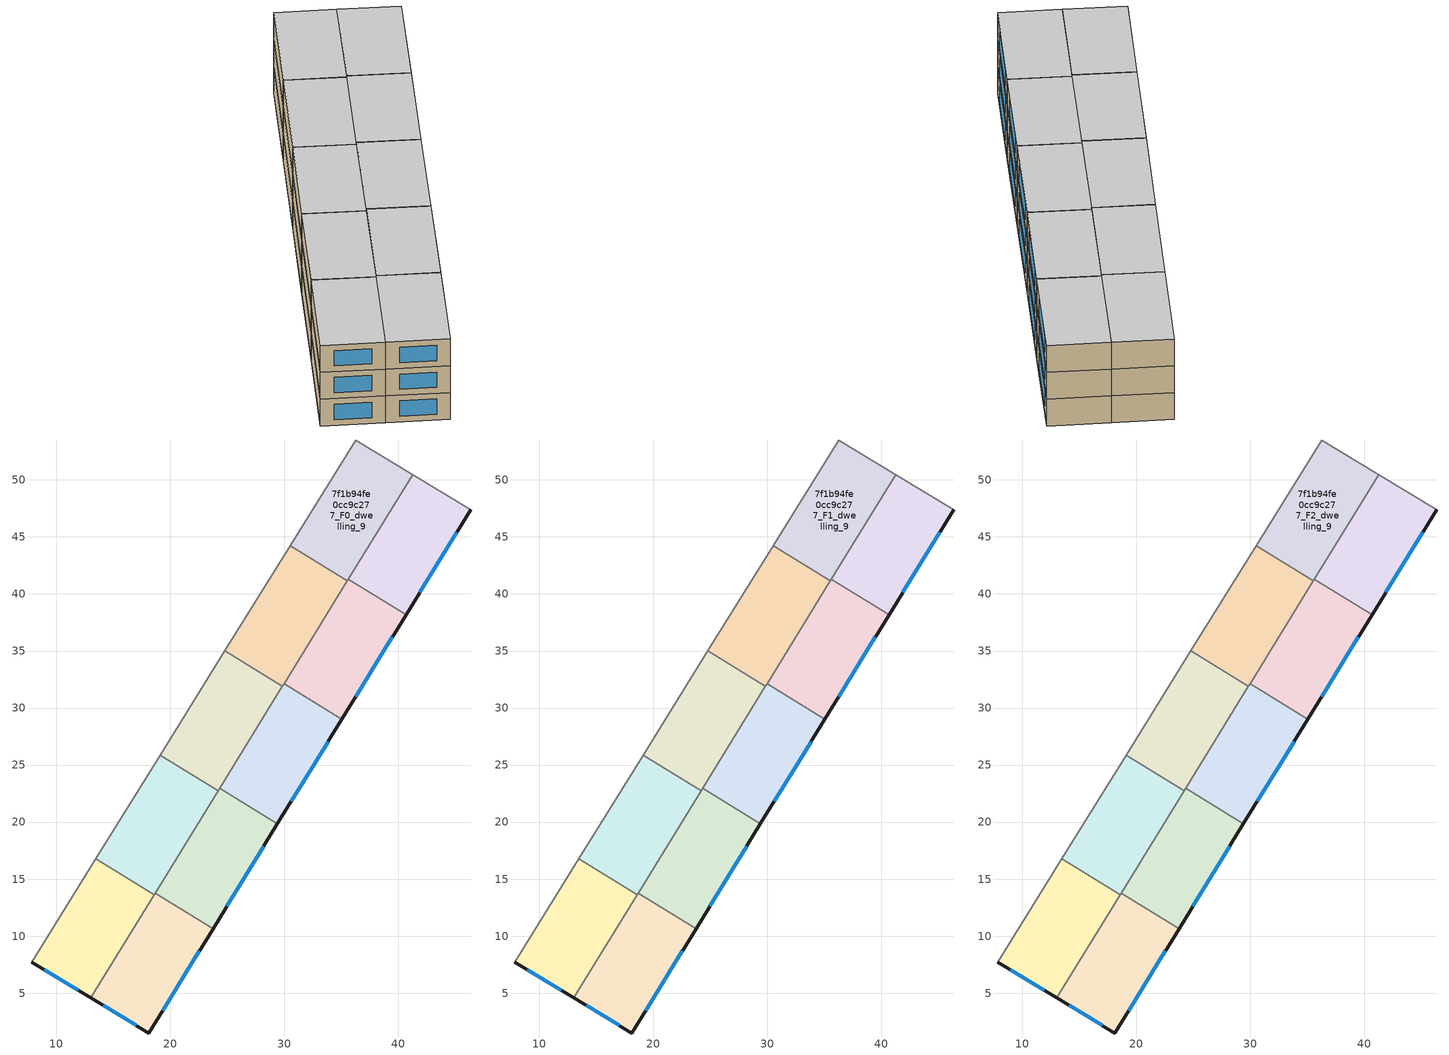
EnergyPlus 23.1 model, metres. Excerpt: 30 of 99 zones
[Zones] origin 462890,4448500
7f1b94fe0cc9c277_F0_dwelling_0
 floor ground (EU_floor_Construction): 23.75,10.67 18.11,1.51 13.03,4.59 18.69,13.78 z0
 wall outside (EU_wall_Construction): 13.03,4.59 18.11,1.51 23.75,10.67 z0:3
 wall to 7f1b94fe0cc9c277_F0_dwelling_1 (EU_wall_Construction): 23.75,10.67 18.69,13.78 z0:3
 wall to 7f1b94fe0cc9c277_F0_dwelling_5 (EU_wall_Construction): 18.59,13.62 13.03,4.59 z0:3
 wall to 7f1b94fe0cc9c277_F0_dwelling_6 (EU_wall_Construction): 18.69,13.78 18.59,13.62 z0:3
 window (EU_Window_Construction): 19.32,3.47 22.54,8.71 / 14.12,3.93 17.02,2.17 z0.64:2.36
7f1b94fe0cc9c277_F0_dwelling_1
 floor ground (EU_floor_Construction): 29.39,19.85 23.75,10.67 18.69,13.78 24.33,22.96 z0
 wall outside (EU_wall_Construction): 23.75,10.67 29.39,19.85 z0:3
 wall to 7f1b94fe0cc9c277_F0_dwelling_2 (EU_wall_Construction): 29.39,19.85 24.33,22.96 z0:3
 wall to 7f1b94fe0cc9c277_F0_dwelling_6 (EU_wall_Construction): 24.19,22.73 18.69,13.78 z0:3
 wall to 7f1b94fe0cc9c277_F0_dwelling_7 (EU_wall_Construction): 24.33,22.96 24.19,22.73 z0:3
 window (EU_Window_Construction): 24.96,12.64 28.18,17.88 z0.64:2.36
7f1b94fe0cc9c277_F0_dwelling_2
 floor ground (EU_floor_Construction): 35.03,29.02 29.39,19.85 24.33,22.96 29.97,32.13 z0
 wall outside (EU_wall_Construction): 29.39,19.85 35.03,29.02 z0:3
 wall to 7f1b94fe0cc9c277_F0_dwelling_3 (EU_wall_Construction): 35.03,29.02 29.97,32.13 z0:3
 wall to 7f1b94fe0cc9c277_F0_dwelling_7 (EU_wall_Construction): 29.83,31.9 24.33,22.96 z0:3
 wall to 7f1b94fe0cc9c277_F0_dwelling_8 (EU_wall_Construction): 29.97,32.13 29.83,31.9 z0:3
 window (EU_Window_Construction): 30.6,21.81 33.82,27.06 z0.64:2.36
7f1b94fe0cc9c277_F0_dwelling_3
 floor ground (EU_floor_Construction): 40.68,38.2 35.03,29.02 29.97,32.13 35.62,41.31 z0
 wall outside (EU_wall_Construction): 35.03,29.02 40.68,38.2 z0:3
 wall to 7f1b94fe0cc9c277_F0_dwelling_4 (EU_wall_Construction): 40.68,38.2 35.62,41.31 z0:3
 wall to 7f1b94fe0cc9c277_F0_dwelling_8 (EU_wall_Construction): 35.51,41.15 29.97,32.13 z0:3
 wall to 7f1b94fe0cc9c277_F0_dwelling_9 (EU_wall_Construction): 35.62,41.31 35.51,41.15 z0:3
 window (EU_Window_Construction): 36.24,30.99 39.47,36.23 z0.64:2.36
7f1b94fe0cc9c277_F0_dwelling_4
 floor ground (EU_floor_Construction): 46.33,47.39 40.68,38.2 35.62,41.31 41.25,50.47 z0
 wall outside (EU_wall_Construction): 40.68,38.2 46.33,47.39 z0:3
 wall adiabatic (EU_wall_Construction): 46.33,47.39 41.25,50.47 z0:3
 wall to 7f1b94fe0cc9c277_F0_dwelling_9 (EU_wall_Construction): 41.25,50.47 35.62,41.31 z0:3
 window (EU_Window_Construction): 41.89,40.17 45.12,45.42 z0.64:2.36
7f1b94fe0cc9c277_F0_dwelling_5
 floor ground (EU_floor_Construction): 18.59,13.62 13.03,4.59 7.86,7.73 13.47,16.77 z0
 wall outside (EU_wall_Construction): 7.86,7.73 13.03,4.59 z0:3
 wall to 7f1b94fe0cc9c277_F0_dwelling_6 (EU_wall_Construction): 18.59,13.62 13.47,16.77 z0:3
 wall adiabatic (EU_wall_Construction): 13.47,16.77 7.86,7.73 z0:3
 window (EU_Window_Construction): 8.97,7.06 11.92,5.26 z0.64:2.36
7f1b94fe0cc9c277_F0_dwelling_6
 floor ground (EU_floor_Construction): 24.19,22.73 18.59,13.62 13.47,16.77 19.11,25.85 z0
 wall to 7f1b94fe0cc9c277_F0_dwelling_7 (EU_wall_Construction): 24.19,22.73 19.11,25.85 z0:3
 wall adiabatic (EU_wall_Construction): 19.11,25.85 13.47,16.77 z0:3
7f1b94fe0cc9c277_F0_dwelling_7
 floor ground (EU_floor_Construction): 29.83,31.9 24.19,22.73 19.11,25.85 24.79,35 z0
 wall to 7f1b94fe0cc9c277_F0_dwelling_8 (EU_wall_Construction): 29.83,31.9 24.79,35 z0:3
 wall adiabatic (EU_wall_Construction): 24.79,35 19.11,25.85 z0:3
7f1b94fe0cc9c277_F0_dwelling_8
 floor ground (EU_floor_Construction): 35.51,41.15 29.83,31.9 24.79,35 30.51,44.22 z0
 wall to 7f1b94fe0cc9c277_F0_dwelling_9 (EU_wall_Construction): 35.51,41.15 30.51,44.22 z0:3
 wall adiabatic (EU_wall_Construction): 30.51,44.22 24.79,35 z0:3
7f1b94fe0cc9c277_F0_dwelling_9
 floor ground (EU_floor_Construction): 41.25,50.47 35.51,41.15 30.51,44.22 36.26,53.5 z0
 wall adiabatic (EU_wall_Construction): 41.25,50.47 36.26,53.5 30.51,44.22 z0:3
7f1b94fe0cc9c277_F1_dwelling_0
 floor to 7f1b94fe0cc9c277_F0_dwelling_0 (EU_floor_Construction): 23.75,10.67 18.11,1.51 13.03,4.59 18.69,13.78 z3
 wall outside (EU_wall_Construction): 13.03,4.59 18.11,1.51 23.75,10.67 z3:6
 wall to 7f1b94fe0cc9c277_F1_dwelling_1 (EU_wall_Construction): 23.75,10.67 18.69,13.78 z3:6
 wall to 7f1b94fe0cc9c277_F1_dwelling_5 (EU_wall_Construction): 18.59,13.62 13.03,4.59 z3:6
 wall to 7f1b94fe0cc9c277_F1_dwelling_6 (EU_wall_Construction): 18.69,13.78 18.59,13.62 z3:6
 window (EU_Window_Construction): 19.32,3.47 22.54,8.71 / 14.12,3.93 17.02,2.17 z3.64:5.36
7f1b94fe0cc9c277_F1_dwelling_1
 floor to 7f1b94fe0cc9c277_F0_dwelling_1 (EU_floor_Construction): 29.39,19.85 23.75,10.67 18.69,13.78 24.33,22.96 z3
 wall outside (EU_wall_Construction): 23.75,10.67 29.39,19.85 z3:6
 wall to 7f1b94fe0cc9c277_F1_dwelling_2 (EU_wall_Construction): 29.39,19.85 24.33,22.96 z3:6
 wall to 7f1b94fe0cc9c277_F1_dwelling_6 (EU_wall_Construction): 24.19,22.73 18.69,13.78 z3:6
 wall to 7f1b94fe0cc9c277_F1_dwelling_7 (EU_wall_Construction): 24.33,22.96 24.19,22.73 z3:6
 window (EU_Window_Construction): 24.96,12.64 28.18,17.88 z3.64:5.36
7f1b94fe0cc9c277_F1_dwelling_2
 floor to 7f1b94fe0cc9c277_F0_dwelling_2 (EU_floor_Construction): 35.03,29.02 29.39,19.85 24.33,22.96 29.97,32.13 z3
 wall outside (EU_wall_Construction): 29.39,19.85 35.03,29.02 z3:6
 wall to 7f1b94fe0cc9c277_F1_dwelling_3 (EU_wall_Construction): 35.03,29.02 29.97,32.13 z3:6
 wall to 7f1b94fe0cc9c277_F1_dwelling_7 (EU_wall_Construction): 29.83,31.9 24.33,22.96 z3:6
 wall to 7f1b94fe0cc9c277_F1_dwelling_8 (EU_wall_Construction): 29.97,32.13 29.83,31.9 z3:6
 window (EU_Window_Construction): 30.6,21.81 33.82,27.06 z3.64:5.36
7f1b94fe0cc9c277_F1_dwelling_3
 floor to 7f1b94fe0cc9c277_F0_dwelling_3 (EU_floor_Construction): 40.68,38.2 35.03,29.02 29.97,32.13 35.62,41.31 z3
 wall outside (EU_wall_Construction): 35.03,29.02 40.68,38.2 z3:6
 wall to 7f1b94fe0cc9c277_F1_dwelling_4 (EU_wall_Construction): 40.68,38.2 35.62,41.31 z3:6
 wall to 7f1b94fe0cc9c277_F1_dwelling_8 (EU_wall_Construction): 35.51,41.15 29.97,32.13 z3:6
 wall to 7f1b94fe0cc9c277_F1_dwelling_9 (EU_wall_Construction): 35.62,41.31 35.51,41.15 z3:6
 window (EU_Window_Construction): 36.24,30.99 39.47,36.23 z3.64:5.36
7f1b94fe0cc9c277_F1_dwelling_4
 floor to 7f1b94fe0cc9c277_F0_dwelling_4 (EU_floor_Construction): 46.33,47.39 40.68,38.2 35.62,41.31 41.25,50.47 z3
 wall outside (EU_wall_Construction): 40.68,38.2 46.33,47.39 z3:6
 wall adiabatic (EU_wall_Construction): 46.33,47.39 41.25,50.47 z3:6
 wall to 7f1b94fe0cc9c277_F1_dwelling_9 (EU_wall_Construction): 41.25,50.47 35.62,41.31 z3:6
 window (EU_Window_Construction): 41.89,40.17 45.12,45.42 z3.64:5.36
7f1b94fe0cc9c277_F1_dwelling_5
 floor to 7f1b94fe0cc9c277_F0_dwelling_5 (EU_floor_Construction): 18.59,13.62 13.03,4.59 7.86,7.73 13.47,16.77 z3
 wall outside (EU_wall_Construction): 7.86,7.73 13.03,4.59 z3:6
 wall to 7f1b94fe0cc9c277_F1_dwelling_6 (EU_wall_Construction): 18.59,13.62 13.47,16.77 z3:6
 wall adiabatic (EU_wall_Construction): 13.47,16.77 7.86,7.73 z3:6
 window (EU_Window_Construction): 8.97,7.06 11.92,5.26 z3.64:5.36
7f1b94fe0cc9c277_F1_dwelling_6
 floor to 7f1b94fe0cc9c277_F0_dwelling_6 (EU_floor_Construction): 24.19,22.73 18.59,13.62 13.47,16.77 19.11,25.85 z3
 wall to 7f1b94fe0cc9c277_F1_dwelling_7 (EU_wall_Construction): 24.19,22.73 19.11,25.85 z3:6
 wall adiabatic (EU_wall_Construction): 19.11,25.85 13.47,16.77 z3:6
7f1b94fe0cc9c277_F1_dwelling_7
 floor to 7f1b94fe0cc9c277_F0_dwelling_7 (EU_floor_Construction): 29.83,31.9 24.19,22.73 19.11,25.85 24.79,35 z3
 wall to 7f1b94fe0cc9c277_F1_dwelling_8 (EU_wall_Construction): 29.83,31.9 24.79,35 z3:6
 wall adiabatic (EU_wall_Construction): 24.79,35 19.11,25.85 z3:6
7f1b94fe0cc9c277_F1_dwelling_8
 floor to 7f1b94fe0cc9c277_F0_dwelling_8 (EU_floor_Construction): 35.51,41.15 29.83,31.9 24.79,35 30.51,44.22 z3
 wall to 7f1b94fe0cc9c277_F1_dwelling_9 (EU_wall_Construction): 35.51,41.15 30.51,44.22 z3:6
 wall adiabatic (EU_wall_Construction): 30.51,44.22 24.79,35 z3:6
7f1b94fe0cc9c277_F1_dwelling_9
 floor to 7f1b94fe0cc9c277_F0_dwelling_9 (EU_floor_Construction): 41.25,50.47 35.51,41.15 30.51,44.22 36.26,53.5 z3
 wall adiabatic (EU_wall_Construction): 41.25,50.47 36.26,53.5 30.51,44.22 z3:6
7f1b94fe0cc9c277_F2_dwelling_0
 floor to 7f1b94fe0cc9c277_F1_dwelling_0 (EU_floor_Construction): 23.75,10.67 18.11,1.51 13.03,4.59 18.69,13.78 z6
 wall outside (EU_wall_Construction): 13.03,4.59 18.11,1.51 23.75,10.67 z6:9
 wall to 7f1b94fe0cc9c277_F2_dwelling_1 (EU_wall_Construction): 23.75,10.67 18.69,13.78 z6:9
 wall to 7f1b94fe0cc9c277_F2_dwelling_5 (EU_wall_Construction): 18.59,13.62 13.03,4.59 z6:9
 wall to 7f1b94fe0cc9c277_F2_dwelling_6 (EU_wall_Construction): 18.69,13.78 18.59,13.62 z6:9
 window (EU_Window_Construction): 19.32,3.47 22.54,8.71 / 14.12,3.93 17.02,2.17 z6.64:8.36
 ceiling to 7f1b94fe0cc9c277_F3_dwelling_0 (EU_floor_Construction): 18.11,1.51 23.75,10.67 18.69,13.78 13.03,4.59 z9
7f1b94fe0cc9c277_F2_dwelling_1
 floor to 7f1b94fe0cc9c277_F1_dwelling_1 (EU_floor_Construction): 29.39,19.85 23.75,10.67 18.69,13.78 24.33,22.96 z6
 wall outside (EU_wall_Construction): 23.75,10.67 29.39,19.85 z6:9
 wall to 7f1b94fe0cc9c277_F2_dwelling_2 (EU_wall_Construction): 29.39,19.85 24.33,22.96 z6:9
 wall to 7f1b94fe0cc9c277_F2_dwelling_6 (EU_wall_Construction): 24.19,22.73 18.69,13.78 z6:9
 wall to 7f1b94fe0cc9c277_F2_dwelling_7 (EU_wall_Construction): 24.33,22.96 24.19,22.73 z6:9
 window (EU_Window_Construction): 24.96,12.64 28.18,17.88 z6.64:8.36
 ceiling to 7f1b94fe0cc9c277_F3_dwelling_1 (EU_floor_Construction): 23.75,10.67 29.39,19.85 24.33,22.96 18.69,13.78 z9
7f1b94fe0cc9c277_F2_dwelling_2
 floor to 7f1b94fe0cc9c277_F1_dwelling_2 (EU_floor_Construction): 35.03,29.02 29.39,19.85 24.33,22.96 29.97,32.13 z6
 wall outside (EU_wall_Construction): 29.39,19.85 35.03,29.02 z6:9
 wall to 7f1b94fe0cc9c277_F2_dwelling_3 (EU_wall_Construction): 35.03,29.02 29.97,32.13 z6:9
 wall to 7f1b94fe0cc9c277_F2_dwelling_7 (EU_wall_Construction): 29.83,31.9 24.33,22.96 z6:9
 wall to 7f1b94fe0cc9c277_F2_dwelling_8 (EU_wall_Construction): 29.97,32.13 29.83,31.9 z6:9
 window (EU_Window_Construction): 30.6,21.81 33.82,27.06 z6.64:8.36
 ceiling to 7f1b94fe0cc9c277_F3_dwelling_2 (EU_floor_Construction): 29.39,19.85 35.03,29.02 29.97,32.13 24.33,22.96 z9
7f1b94fe0cc9c277_F2_dwelling_3
 floor to 7f1b94fe0cc9c277_F1_dwelling_3 (EU_floor_Construction): 40.68,38.2 35.03,29.02 29.97,32.13 35.62,41.31 z6
 wall outside (EU_wall_Construction): 35.03,29.02 40.68,38.2 z6:9
 wall to 7f1b94fe0cc9c277_F2_dwelling_4 (EU_wall_Construction): 40.68,38.2 35.62,41.31 z6:9
 wall to 7f1b94fe0cc9c277_F2_dwelling_8 (EU_wall_Construction): 35.51,41.15 29.97,32.13 z6:9
 wall to 7f1b94fe0cc9c277_F2_dwelling_9 (EU_wall_Construction): 35.62,41.31 35.51,41.15 z6:9
 window (EU_Window_Construction): 36.24,30.99 39.47,36.23 z6.64:8.36
 ceiling to 7f1b94fe0cc9c277_F3_dwelling_3 (EU_floor_Construction): 35.03,29.02 40.68,38.2 35.62,41.31 29.97,32.13 z9
7f1b94fe0cc9c277_F2_dwelling_4
 floor to 7f1b94fe0cc9c277_F1_dwelling_4 (EU_floor_Construction): 46.33,47.39 40.68,38.2 35.62,41.31 41.25,50.47 z6
 wall outside (EU_wall_Construction): 40.68,38.2 46.33,47.39 z6:9
 wall adiabatic (EU_wall_Construction): 46.33,47.39 41.25,50.47 z6:9
 wall to 7f1b94fe0cc9c277_F2_dwelling_9 (EU_wall_Construction): 41.25,50.47 35.62,41.31 z6:9
 window (EU_Window_Construction): 41.89,40.17 45.12,45.42 z6.64:8.36
 ceiling to 7f1b94fe0cc9c277_F3_dwelling_4 (EU_floor_Construction): 40.68,38.2 46.33,47.39 41.25,50.47 35.62,41.31 z9
7f1b94fe0cc9c277_F2_dwelling_5
 floor to 7f1b94fe0cc9c277_F1_dwelling_5 (EU_floor_Construction): 18.59,13.62 13.03,4.59 7.86,7.73 13.47,16.77 z6
 wall outside (EU_wall_Construction): 7.86,7.73 13.03,4.59 z6:9
 wall to 7f1b94fe0cc9c277_F2_dwelling_6 (EU_wall_Construction): 18.59,13.62 13.47,16.77 z6:9
 wall adiabatic (EU_wall_Construction): 13.47,16.77 7.86,7.73 z6:9
 window (EU_Window_Construction): 8.97,7.06 11.92,5.26 z6.64:8.36
 ceiling to 7f1b94fe0cc9c277_F3_dwelling_5 (EU_floor_Construction): 13.03,4.59 18.59,13.62 13.47,16.77 7.86,7.73 z9
7f1b94fe0cc9c277_F2_dwelling_6
 floor to 7f1b94fe0cc9c277_F1_dwelling_6 (EU_floor_Construction): 24.19,22.73 18.59,13.62 13.47,16.77 19.11,25.85 z6
 wall to 7f1b94fe0cc9c277_F2_dwelling_7 (EU_wall_Construction): 24.19,22.73 19.11,25.85 z6:9
 wall adiabatic (EU_wall_Construction): 19.11,25.85 13.47,16.77 z6:9
 ceiling to 7f1b94fe0cc9c277_F3_dwelling_6 (EU_floor_Construction): 18.59,13.62 24.19,22.73 19.11,25.85 13.47,16.77 z9
7f1b94fe0cc9c277_F2_dwelling_7
 floor to 7f1b94fe0cc9c277_F1_dwelling_7 (EU_floor_Construction): 29.83,31.9 24.19,22.73 19.11,25.85 24.79,35 z6
 wall to 7f1b94fe0cc9c277_F2_dwelling_8 (EU_wall_Construction): 29.83,31.9 24.79,35 z6:9
 wall adiabatic (EU_wall_Construction): 24.79,35 19.11,25.85 z6:9
 ceiling to 7f1b94fe0cc9c277_F3_dwelling_7 (EU_floor_Construction): 24.19,22.73 29.83,31.9 24.79,35 19.11,25.85 z9
7f1b94fe0cc9c277_F2_dwelling_8
 floor to 7f1b94fe0cc9c277_F1_dwelling_8 (EU_floor_Construction): 35.51,41.15 29.83,31.9 24.79,35 30.51,44.22 z6
 wall to 7f1b94fe0cc9c277_F2_dwelling_9 (EU_wall_Construction): 35.51,41.15 30.51,44.22 z6:9
 wall adiabatic (EU_wall_Construction): 30.51,44.22 24.79,35 z6:9
 ceiling to 7f1b94fe0cc9c277_F3_dwelling_8 (EU_floor_Construction): 29.83,31.9 35.51,41.15 30.51,44.22 24.79,35 z9
7f1b94fe0cc9c277_F2_dwelling_9
 floor to 7f1b94fe0cc9c277_F1_dwelling_9 (EU_floor_Construction): 41.25,50.47 35.51,41.15 30.51,44.22 36.26,53.5 z6
 wall adiabatic (EU_wall_Construction): 41.25,50.47 36.26,53.5 30.51,44.22 z6:9
 ceiling to 7f1b94fe0cc9c277_F3_dwelling_9 (EU_floor_Construction): 35.51,41.15 41.25,50.47 36.26,53.5 30.51,44.22 z9
[Building]
EU S2 Campaign: North Axis=0; Terrain=City; Solar Distribution=FullExterior
[Site:Location]
Yerevan-Zvartnots.Intl.AP: Latitude=40.15; Longitude=44.383; Time Zone=4; Elevation=854
[SizingPeriod:WeatherFileDays]
AnnualSizingPeriod: Begin Month=1; Begin Day of Month=1; End Month=12; End Day of Month=31; Day of Week for Start Day=Monday; Use Weather File Daylight Saving Period=No; Use Weather File Rain and Snow Indicators=No
[MATERIAL]
EU_InternalMass_Material: Roughness=MediumRough; Thickness=0.1; Conductivity=1; Density=1800; Specific Heat=900; Thermal Absorptance=0.9; Solar Absorptance=0.7; Visible Absorptance=0.7
[MATERIAL:NOMASS] Roughness=MediumRough; Thermal Absorptance=0.9; Solar Absorptance=0.7; Visible Absorptance=0.7
Name | Thermal Resistance
EU_wall_NoMass | 1.05043
EU_floor_NoMass | 0.478065
[WINDOWMATERIAL:SIMPLEGLAZINGSYSTEM]
EU_Window_SimpleGlazing: UFactor=2.5566; Solar Heat Gain Coefficient=0.75; Visible Transmittance=0.75
[CONSTRUCTION]
EU_wall_Construction: EU_wall_NoMass
EU_floor_Construction: EU_floor_NoMass
EU_Window_Construction: EU_Window_SimpleGlazing
EU_InternalMass_Construction: EU_InternalMass_Material
[ZONE] Type=1; Multiplier=1; Ceiling Height=autocalculate; Floor Area=autocalculate; Part of Total Floor Area=Yes
Name | Volume
7f1b94fe0cc9c277_F0_dwelling_0; 7f1b94fe0cc9c277_F1_dwelling_0; 7f1b94fe0cc9c277_F2_dwelling_0 | 192.031
7f1b94fe0cc9c277_F0_dwelling_1; 7f1b94fe0cc9c277_F1_dwelling_1; 7f1b94fe0cc9c277_F2_dwelling_1; 7f1b94fe0cc9c277_F0_dwelling_2; 7f1b94fe0cc9c277_F1_dwelling_2; 7f1b94fe0cc9c277_F2_dwelling_2 | 192.019
7f1b94fe0cc9c277_F0_dwelling_3; 7f1b94fe0cc9c277_F1_dwelling_3; 7f1b94fe0cc9c277_F2_dwelling_3 | 192.027
7f1b94fe0cc9c277_F0_dwelling_4; 7f1b94fe0cc9c277_F1_dwelling_4; 7f1b94fe0cc9c277_F2_dwelling_4 | 192.022
7f1b94fe0cc9c277_F0_dwelling_5; 7f1b94fe0cc9c277_F1_dwelling_5; 7f1b94fe0cc9c277_F2_dwelling_5; 7f1b94fe0cc9c277_F0_dwelling_9; 7f1b94fe0cc9c277_F1_dwelling_9; 7f1b94fe0cc9c277_F2_dwelling_9 | 192.023
7f1b94fe0cc9c277_F0_dwelling_6; 7f1b94fe0cc9c277_F1_dwelling_6; 7f1b94fe0cc9c277_F2_dwelling_6 | 192.029
7f1b94fe0cc9c277_F0_dwelling_7; 7f1b94fe0cc9c277_F1_dwelling_7; 7f1b94fe0cc9c277_F2_dwelling_7 | 192.018
7f1b94fe0cc9c277_F0_dwelling_8; 7f1b94fe0cc9c277_F1_dwelling_8; 7f1b94fe0cc9c277_F2_dwelling_8 | 192.039
[INTERNALMASS] Construction=EU_InternalMass_Construction
Name | Zone or ZoneList | Surface Area
7f1b94fe0cc9c277_F0_dwelling_0_EU_InternalMass | 7f1b94fe0cc9c277_F0_dwelling_0 | 64.0102
7f1b94fe0cc9c277_F0_dwelling_1_EU_InternalMass | 7f1b94fe0cc9c277_F0_dwelling_1 | 64.0064
7f1b94fe0cc9c277_F0_dwelling_2_EU_InternalMass | 7f1b94fe0cc9c277_F0_dwelling_2 | 64.0061
7f1b94fe0cc9c277_F0_dwelling_3_EU_InternalMass | 7f1b94fe0cc9c277_F0_dwelling_3 | 64.0092
7f1b94fe0cc9c277_F0_dwelling_4_EU_InternalMass | 7f1b94fe0cc9c277_F0_dwelling_4 | 64.0074
7f1b94fe0cc9c277_F0_dwelling_5_EU_InternalMass | 7f1b94fe0cc9c277_F0_dwelling_5 | 64.0076
7f1b94fe0cc9c277_F0_dwelling_6_EU_InternalMass | 7f1b94fe0cc9c277_F0_dwelling_6 | 64.0097
7f1b94fe0cc9c277_F0_dwelling_7_EU_InternalMass | 7f1b94fe0cc9c277_F0_dwelling_7 | 64.0058
7f1b94fe0cc9c277_F0_dwelling_8_EU_InternalMass | 7f1b94fe0cc9c277_F0_dwelling_8 | 64.0131
7f1b94fe0cc9c277_F0_dwelling_9_EU_InternalMass | 7f1b94fe0cc9c277_F0_dwelling_9 | 64.0077
7f1b94fe0cc9c277_F1_dwelling_0_EU_InternalMass | 7f1b94fe0cc9c277_F1_dwelling_0 | 64.0102
7f1b94fe0cc9c277_F1_dwelling_1_EU_InternalMass | 7f1b94fe0cc9c277_F1_dwelling_1 | 64.0064
7f1b94fe0cc9c277_F1_dwelling_2_EU_InternalMass | 7f1b94fe0cc9c277_F1_dwelling_2 | 64.0061
7f1b94fe0cc9c277_F1_dwelling_3_EU_InternalMass | 7f1b94fe0cc9c277_F1_dwelling_3 | 64.0092
7f1b94fe0cc9c277_F1_dwelling_4_EU_InternalMass | 7f1b94fe0cc9c277_F1_dwelling_4 | 64.0074
7f1b94fe0cc9c277_F1_dwelling_5_EU_InternalMass | 7f1b94fe0cc9c277_F1_dwelling_5 | 64.0076
7f1b94fe0cc9c277_F1_dwelling_6_EU_InternalMass | 7f1b94fe0cc9c277_F1_dwelling_6 | 64.0097
7f1b94fe0cc9c277_F1_dwelling_7_EU_InternalMass | 7f1b94fe0cc9c277_F1_dwelling_7 | 64.0058
7f1b94fe0cc9c277_F1_dwelling_8_EU_InternalMass | 7f1b94fe0cc9c277_F1_dwelling_8 | 64.0131
7f1b94fe0cc9c277_F1_dwelling_9_EU_InternalMass | 7f1b94fe0cc9c277_F1_dwelling_9 | 64.0077
7f1b94fe0cc9c277_F2_dwelling_0_EU_InternalMass | 7f1b94fe0cc9c277_F2_dwelling_0 | 64.0102
7f1b94fe0cc9c277_F2_dwelling_1_EU_InternalMass | 7f1b94fe0cc9c277_F2_dwelling_1 | 64.0064
7f1b94fe0cc9c277_F2_dwelling_2_EU_InternalMass | 7f1b94fe0cc9c277_F2_dwelling_2 | 64.0061
7f1b94fe0cc9c277_F2_dwelling_3_EU_InternalMass | 7f1b94fe0cc9c277_F2_dwelling_3 | 64.0092
7f1b94fe0cc9c277_F2_dwelling_4_EU_InternalMass | 7f1b94fe0cc9c277_F2_dwelling_4 | 64.0074
7f1b94fe0cc9c277_F2_dwelling_5_EU_InternalMass | 7f1b94fe0cc9c277_F2_dwelling_5 | 64.0076
7f1b94fe0cc9c277_F2_dwelling_6_EU_InternalMass | 7f1b94fe0cc9c277_F2_dwelling_6 | 64.0097
7f1b94fe0cc9c277_F2_dwelling_7_EU_InternalMass | 7f1b94fe0cc9c277_F2_dwelling_7 | 64.0058
7f1b94fe0cc9c277_F2_dwelling_8_EU_InternalMass | 7f1b94fe0cc9c277_F2_dwelling_8 | 64.0131
7f1b94fe0cc9c277_F2_dwelling_9_EU_InternalMass | 7f1b94fe0cc9c277_F2_dwelling_9 | 64.0077
[OTHEREQUIPMENT] Fuel Type=Electricity; Design Level Calculation Method=Watts/Area; Power per Zone Floor Area=1; Fraction Latent=0; Fraction Radiant=0; Fraction Lost=0; Carbon Dioxide Generation Rate=0; EndUse Subcategory=EU_Step8_InternalGains
Name | Zone or ZoneList or Space or SpaceList | Schedule
EU_Step8_InternalGain_7f1b94fe0cc9c277_F0_dwelling_0_f000 | 7f1b94fe0cc9c277_F0_dwelling_0 | EU_Step8_GainSchedule_7f1b94fe0cc9c277_F0_dwelling_0_f000
EU_Step8_InternalGain_7f1b94fe0cc9c277_F0_dwelling_1_f000 | 7f1b94fe0cc9c277_F0_dwelling_1 | EU_Step8_GainSchedule_7f1b94fe0cc9c277_F0_dwelling_1_f000
EU_Step8_InternalGain_7f1b94fe0cc9c277_F0_dwelling_2_f000 | 7f1b94fe0cc9c277_F0_dwelling_2 | EU_Step8_GainSchedule_7f1b94fe0cc9c277_F0_dwelling_2_f000
EU_Step8_InternalGain_7f1b94fe0cc9c277_F0_dwelling_3_f000 | 7f1b94fe0cc9c277_F0_dwelling_3 | EU_Step8_GainSchedule_7f1b94fe0cc9c277_F0_dwelling_3_f000
EU_Step8_InternalGain_7f1b94fe0cc9c277_F0_dwelling_4_f000 | 7f1b94fe0cc9c277_F0_dwelling_4 | EU_Step8_GainSchedule_7f1b94fe0cc9c277_F0_dwelling_4_f000
EU_Step8_InternalGain_7f1b94fe0cc9c277_F0_dwelling_5_f000 | 7f1b94fe0cc9c277_F0_dwelling_5 | EU_Step8_GainSchedule_7f1b94fe0cc9c277_F0_dwelling_5_f000
EU_Step8_InternalGain_7f1b94fe0cc9c277_F0_dwelling_6_f000 | 7f1b94fe0cc9c277_F0_dwelling_6 | EU_Step8_GainSchedule_7f1b94fe0cc9c277_F0_dwelling_6_f000
EU_Step8_InternalGain_7f1b94fe0cc9c277_F0_dwelling_7_f000 | 7f1b94fe0cc9c277_F0_dwelling_7 | EU_Step8_GainSchedule_7f1b94fe0cc9c277_F0_dwelling_7_f000
EU_Step8_InternalGain_7f1b94fe0cc9c277_F0_dwelling_8_f000 | 7f1b94fe0cc9c277_F0_dwelling_8 | EU_Step8_GainSchedule_7f1b94fe0cc9c277_F0_dwelling_8_f000
EU_Step8_InternalGain_7f1b94fe0cc9c277_F0_dwelling_9_f000 | 7f1b94fe0cc9c277_F0_dwelling_9 | EU_Step8_GainSchedule_7f1b94fe0cc9c277_F0_dwelling_9_f000
EU_Step8_InternalGain_7f1b94fe0cc9c277_F1_dwelling_0_f000 | 7f1b94fe0cc9c277_F1_dwelling_0 | EU_Step8_GainSchedule_7f1b94fe0cc9c277_F1_dwelling_0_f000
EU_Step8_InternalGain_7f1b94fe0cc9c277_F1_dwelling_1_f000 | 7f1b94fe0cc9c277_F1_dwelling_1 | EU_Step8_GainSchedule_7f1b94fe0cc9c277_F1_dwelling_1_f000
EU_Step8_InternalGain_7f1b94fe0cc9c277_F1_dwelling_2_f000 | 7f1b94fe0cc9c277_F1_dwelling_2 | EU_Step8_GainSchedule_7f1b94fe0cc9c277_F1_dwelling_2_f000
EU_Step8_InternalGain_7f1b94fe0cc9c277_F1_dwelling_3_f000 | 7f1b94fe0cc9c277_F1_dwelling_3 | EU_Step8_GainSchedule_7f1b94fe0cc9c277_F1_dwelling_3_f000
EU_Step8_InternalGain_7f1b94fe0cc9c277_F1_dwelling_4_f000 | 7f1b94fe0cc9c277_F1_dwelling_4 | EU_Step8_GainSchedule_7f1b94fe0cc9c277_F1_dwelling_4_f000
EU_Step8_InternalGain_7f1b94fe0cc9c277_F1_dwelling_5_f000 | 7f1b94fe0cc9c277_F1_dwelling_5 | EU_Step8_GainSchedule_7f1b94fe0cc9c277_F1_dwelling_5_f000
EU_Step8_InternalGain_7f1b94fe0cc9c277_F1_dwelling_6_f000 | 7f1b94fe0cc9c277_F1_dwelling_6 | EU_Step8_GainSchedule_7f1b94fe0cc9c277_F1_dwelling_6_f000
EU_Step8_InternalGain_7f1b94fe0cc9c277_F1_dwelling_7_f000 | 7f1b94fe0cc9c277_F1_dwelling_7 | EU_Step8_GainSchedule_7f1b94fe0cc9c277_F1_dwelling_7_f000
EU_Step8_InternalGain_7f1b94fe0cc9c277_F1_dwelling_8_f000 | 7f1b94fe0cc9c277_F1_dwelling_8 | EU_Step8_GainSchedule_7f1b94fe0cc9c277_F1_dwelling_8_f000
EU_Step8_InternalGain_7f1b94fe0cc9c277_F1_dwelling_9_f000 | 7f1b94fe0cc9c277_F1_dwelling_9 | EU_Step8_GainSchedule_7f1b94fe0cc9c277_F1_dwelling_9_f000
EU_Step8_InternalGain_7f1b94fe0cc9c277_F2_dwelling_0_f000 | 7f1b94fe0cc9c277_F2_dwelling_0 | EU_Step8_GainSchedule_7f1b94fe0cc9c277_F2_dwelling_0_f000
EU_Step8_InternalGain_7f1b94fe0cc9c277_F2_dwelling_1_f000 | 7f1b94fe0cc9c277_F2_dwelling_1 | EU_Step8_GainSchedule_7f1b94fe0cc9c277_F2_dwelling_1_f000
EU_Step8_InternalGain_7f1b94fe0cc9c277_F2_dwelling_2_f000 | 7f1b94fe0cc9c277_F2_dwelling_2 | EU_Step8_GainSchedule_7f1b94fe0cc9c277_F2_dwelling_2_f000
EU_Step8_InternalGain_7f1b94fe0cc9c277_F2_dwelling_3_f000 | 7f1b94fe0cc9c277_F2_dwelling_3 | EU_Step8_GainSchedule_7f1b94fe0cc9c277_F2_dwelling_3_f000
EU_Step8_InternalGain_7f1b94fe0cc9c277_F2_dwelling_4_f000 | 7f1b94fe0cc9c277_F2_dwelling_4 | EU_Step8_GainSchedule_7f1b94fe0cc9c277_F2_dwelling_4_f000
EU_Step8_InternalGain_7f1b94fe0cc9c277_F2_dwelling_5_f000 | 7f1b94fe0cc9c277_F2_dwelling_5 | EU_Step8_GainSchedule_7f1b94fe0cc9c277_F2_dwelling_5_f000
EU_Step8_InternalGain_7f1b94fe0cc9c277_F2_dwelling_6_f000 | 7f1b94fe0cc9c277_F2_dwelling_6 | EU_Step8_GainSchedule_7f1b94fe0cc9c277_F2_dwelling_6_f000
EU_Step8_InternalGain_7f1b94fe0cc9c277_F2_dwelling_7_f000 | 7f1b94fe0cc9c277_F2_dwelling_7 | EU_Step8_GainSchedule_7f1b94fe0cc9c277_F2_dwelling_7_f000
EU_Step8_InternalGain_7f1b94fe0cc9c277_F2_dwelling_8_f000 | 7f1b94fe0cc9c277_F2_dwelling_8 | EU_Step8_GainSchedule_7f1b94fe0cc9c277_F2_dwelling_8_f000
EU_Step8_InternalGain_7f1b94fe0cc9c277_F2_dwelling_9_f000 | 7f1b94fe0cc9c277_F2_dwelling_9 | EU_Step8_GainSchedule_7f1b94fe0cc9c277_F2_dwelling_9_f000
[ZONEVENTILATION:DESIGNFLOWRATE] Schedule=EU_AlwaysOn; Design Flow Rate Calculation Method=AirChanges/Hour; Air Changes per Hour=0.557805; Ventilation Type=Natural; Fan Pressure Rise=0; Fan Total Efficiency=1; Constant Term Coefficient=1; Temperature Term Coefficient=0; Velocity Term Coefficient=0; Velocity Squared Term Coefficient=0; Minimum Indoor Temperature=-100; Maximum Indoor Temperature=100; Delta Temperature=-100; Minimum Outdoor Temperature=-100; Maximum Outdoor Temperature=100; Maximum Wind Speed=40
Name | Zone or ZoneList or Space or SpaceList
EU_ConstantAir_7f1b94fe0cc9c277_F0_dwelling_0 | 7f1b94fe0cc9c277_F0_dwelling_0
EU_ConstantAir_7f1b94fe0cc9c277_F0_dwelling_1 | 7f1b94fe0cc9c277_F0_dwelling_1
EU_ConstantAir_7f1b94fe0cc9c277_F0_dwelling_2 | 7f1b94fe0cc9c277_F0_dwelling_2
EU_ConstantAir_7f1b94fe0cc9c277_F0_dwelling_3 | 7f1b94fe0cc9c277_F0_dwelling_3
EU_ConstantAir_7f1b94fe0cc9c277_F0_dwelling_4 | 7f1b94fe0cc9c277_F0_dwelling_4
EU_ConstantAir_7f1b94fe0cc9c277_F0_dwelling_5 | 7f1b94fe0cc9c277_F0_dwelling_5
EU_ConstantAir_7f1b94fe0cc9c277_F0_dwelling_6 | 7f1b94fe0cc9c277_F0_dwelling_6
EU_ConstantAir_7f1b94fe0cc9c277_F0_dwelling_7 | 7f1b94fe0cc9c277_F0_dwelling_7
EU_ConstantAir_7f1b94fe0cc9c277_F0_dwelling_8 | 7f1b94fe0cc9c277_F0_dwelling_8
EU_ConstantAir_7f1b94fe0cc9c277_F0_dwelling_9 | 7f1b94fe0cc9c277_F0_dwelling_9
EU_ConstantAir_7f1b94fe0cc9c277_F1_dwelling_0 | 7f1b94fe0cc9c277_F1_dwelling_0
EU_ConstantAir_7f1b94fe0cc9c277_F1_dwelling_1 | 7f1b94fe0cc9c277_F1_dwelling_1
EU_ConstantAir_7f1b94fe0cc9c277_F1_dwelling_2 | 7f1b94fe0cc9c277_F1_dwelling_2
EU_ConstantAir_7f1b94fe0cc9c277_F1_dwelling_3 | 7f1b94fe0cc9c277_F1_dwelling_3
EU_ConstantAir_7f1b94fe0cc9c277_F1_dwelling_4 | 7f1b94fe0cc9c277_F1_dwelling_4
EU_ConstantAir_7f1b94fe0cc9c277_F1_dwelling_5 | 7f1b94fe0cc9c277_F1_dwelling_5
EU_ConstantAir_7f1b94fe0cc9c277_F1_dwelling_6 | 7f1b94fe0cc9c277_F1_dwelling_6
EU_ConstantAir_7f1b94fe0cc9c277_F1_dwelling_7 | 7f1b94fe0cc9c277_F1_dwelling_7
EU_ConstantAir_7f1b94fe0cc9c277_F1_dwelling_8 | 7f1b94fe0cc9c277_F1_dwelling_8
EU_ConstantAir_7f1b94fe0cc9c277_F1_dwelling_9 | 7f1b94fe0cc9c277_F1_dwelling_9
EU_ConstantAir_7f1b94fe0cc9c277_F2_dwelling_0 | 7f1b94fe0cc9c277_F2_dwelling_0
EU_ConstantAir_7f1b94fe0cc9c277_F2_dwelling_1 | 7f1b94fe0cc9c277_F2_dwelling_1
EU_ConstantAir_7f1b94fe0cc9c277_F2_dwelling_2 | 7f1b94fe0cc9c277_F2_dwelling_2
EU_ConstantAir_7f1b94fe0cc9c277_F2_dwelling_3 | 7f1b94fe0cc9c277_F2_dwelling_3
EU_ConstantAir_7f1b94fe0cc9c277_F2_dwelling_4 | 7f1b94fe0cc9c277_F2_dwelling_4
EU_ConstantAir_7f1b94fe0cc9c277_F2_dwelling_5 | 7f1b94fe0cc9c277_F2_dwelling_5
EU_ConstantAir_7f1b94fe0cc9c277_F2_dwelling_6 | 7f1b94fe0cc9c277_F2_dwelling_6
EU_ConstantAir_7f1b94fe0cc9c277_F2_dwelling_7 | 7f1b94fe0cc9c277_F2_dwelling_7
EU_ConstantAir_7f1b94fe0cc9c277_F2_dwelling_8 | 7f1b94fe0cc9c277_F2_dwelling_8
EU_ConstantAir_7f1b94fe0cc9c277_F2_dwelling_9 | 7f1b94fe0cc9c277_F2_dwelling_9
[HVACTEMPLATE:THERMOSTAT] Constant Heating Setpoint=20; Constant Cooling Setpoint=50
EU_HeatOnly_7f1b94fe0cc9c277_F0_dwelling_0; EU_HeatOnly_7f1b94fe0cc9c277_F0_dwelling_1; EU_HeatOnly_7f1b94fe0cc9c277_F0_dwelling_2; EU_HeatOnly_7f1b94fe0cc9c277_F0_dwelling_3; EU_HeatOnly_7f1b94fe0cc9c277_F0_dwelling_4; EU_HeatOnly_7f1b94fe0cc9c277_F0_dwelling_5; EU_HeatOnly_7f1b94fe0cc9c277_F0_dwelling_6; EU_HeatOnly_7f1b94fe0cc9c277_F0_dwelling_7; EU_HeatOnly_7f1b94fe0cc9c277_F0_dwelling_8; EU_HeatOnly_7f1b94fe0cc9c277_F0_dwelling_9; EU_HeatOnly_7f1b94fe0cc9c277_F1_dwelling_0; EU_HeatOnly_7f1b94fe0cc9c277_F1_dwelling_1; EU_HeatOnly_7f1b94fe0cc9c277_F1_dwelling_2; EU_HeatOnly_7f1b94fe0cc9c277_F1_dwelling_3; EU_HeatOnly_7f1b94fe0cc9c277_F1_dwelling_4; EU_HeatOnly_7f1b94fe0cc9c277_F1_dwelling_5; EU_HeatOnly_7f1b94fe0cc9c277_F1_dwelling_6; EU_HeatOnly_7f1b94fe0cc9c277_F1_dwelling_7; EU_HeatOnly_7f1b94fe0cc9c277_F1_dwelling_8; EU_HeatOnly_7f1b94fe0cc9c277_F1_dwelling_9; EU_HeatOnly_7f1b94fe0cc9c277_F2_dwelling_0; EU_HeatOnly_7f1b94fe0cc9c277_F2_dwelling_1; EU_HeatOnly_7f1b94fe0cc9c277_F2_dwelling_2; EU_HeatOnly_7f1b94fe0cc9c277_F2_dwelling_3; EU_HeatOnly_7f1b94fe0cc9c277_F2_dwelling_4; EU_HeatOnly_7f1b94fe0cc9c277_F2_dwelling_5; EU_HeatOnly_7f1b94fe0cc9c277_F2_dwelling_6; EU_HeatOnly_7f1b94fe0cc9c277_F2_dwelling_7; EU_HeatOnly_7f1b94fe0cc9c277_F2_dwelling_8; EU_HeatOnly_7f1b94fe0cc9c277_F2_dwelling_9; EU_HeatOnly_7f1b94fe0cc9c277_F3_dwelling_0; EU_HeatOnly_7f1b94fe0cc9c277_F3_dwelling_1; EU_HeatOnly_7f1b94fe0cc9c277_F3_dwelling_2; EU_HeatOnly_7f1b94fe0cc9c277_F3_dwelling_3; EU_HeatOnly_7f1b94fe0cc9c277_F3_dwelling_4; EU_HeatOnly_7f1b94fe0cc9c277_F3_dwelling_5; EU_HeatOnly_7f1b94fe0cc9c277_F3_dwelling_6; EU_HeatOnly_7f1b94fe0cc9c277_F3_dwelling_7; EU_HeatOnly_7f1b94fe0cc9c277_F3_dwelling_8; EU_HeatOnly_7f1b94fe0cc9c277_F3_dwelling_9; EU_HeatOnly_7f1b94fe0cc9c277_F4_dwelling_0; EU_HeatOnly_7f1b94fe0cc9c277_F4_dwelling_1; EU_HeatOnly_7f1b94fe0cc9c277_F4_dwelling_2; EU_HeatOnly_7f1b94fe0cc9c277_F4_dwelling_3; EU_HeatOnly_7f1b94fe0cc9c277_F4_dwelling_4; EU_HeatOnly_7f1b94fe0cc9c277_F4_dwelling_5; EU_HeatOnly_7f1b94fe0cc9c277_F4_dwelling_6; EU_HeatOnly_7f1b94fe0cc9c277_F4_dwelling_7; EU_HeatOnly_7f1b94fe0cc9c277_F4_dwelling_8; EU_HeatOnly_7f1b94fe0cc9c277_F4_dwelling_9; EU_HeatOnly_7f1b94fe0cc9c277_F5_dwelling_0; EU_HeatOnly_7f1b94fe0cc9c277_F5_dwelling_1; EU_HeatOnly_7f1b94fe0cc9c277_F5_dwelling_2; EU_HeatOnly_7f1b94fe0cc9c277_F5_dwelling_3; EU_HeatOnly_7f1b94fe0cc9c277_F5_dwelling_4; EU_HeatOnly_7f1b94fe0cc9c277_F5_dwelling_5; EU_HeatOnly_7f1b94fe0cc9c277_F5_dwelling_6; EU_HeatOnly_7f1b94fe0cc9c277_F5_dwelling_7; EU_HeatOnly_7f1b94fe0cc9c277_F5_dwelling_8; EU_HeatOnly_7f1b94fe0cc9c277_F5_dwelling_9; EU_HeatOnly_7f1b94fe0cc9c277_F6_dwelling_0; EU_HeatOnly_7f1b94fe0cc9c277_F6_dwelling_1; EU_HeatOnly_7f1b94fe0cc9c277_F6_dwelling_2; EU_HeatOnly_7f1b94fe0cc9c277_F6_dwelling_3; EU_HeatOnly_7f1b94fe0cc9c277_F6_dwelling_4; EU_HeatOnly_7f1b94fe0cc9c277_F6_dwelling_5; EU_HeatOnly_7f1b94fe0cc9c277_F6_dwelling_6; EU_HeatOnly_7f1b94fe0cc9c277_F6_dwelling_7; EU_HeatOnly_7f1b94fe0cc9c277_F6_dwelling_8; EU_HeatOnly_7f1b94fe0cc9c277_F6_dwelling_9; EU_HeatOnly_7f1b94fe0cc9c277_F7_dwelling_0; EU_HeatOnly_7f1b94fe0cc9c277_F7_dwelling_1; EU_HeatOnly_7f1b94fe0cc9c277_F7_dwelling_2; EU_HeatOnly_7f1b94fe0cc9c277_F7_dwelling_3; EU_HeatOnly_7f1b94fe0cc9c277_F7_dwelling_4; EU_HeatOnly_7f1b94fe0cc9c277_F7_dwelling_5; EU_HeatOnly_7f1b94fe0cc9c277_F7_dwelling_6; EU_HeatOnly_7f1b94fe0cc9c277_F7_dwelling_7; EU_HeatOnly_7f1b94fe0cc9c277_F7_dwelling_8; EU_HeatOnly_7f1b94fe0cc9c277_F7_dwelling_9; EU_HeatOnly_7f1b94fe0cc9c277_F8_dwelling_0; EU_HeatOnly_7f1b94fe0cc9c277_F8_dwelling_1; EU_HeatOnly_7f1b94fe0cc9c277_F8_dwelling_2; EU_HeatOnly_7f1b94fe0cc9c277_F8_dwelling_3; EU_HeatOnly_7f1b94fe0cc9c277_F8_dwelling_4; EU_HeatOnly_7f1b94fe0cc9c277_F8_dwelling_5; EU_HeatOnly_7f1b94fe0cc9c277_F8_dwelling_6; EU_HeatOnly_7f1b94fe0cc9c277_F8_dwelling_7; EU_HeatOnly_7f1b94fe0cc9c277_F8_dwelling_8; EU_HeatOnly_7f1b94fe0cc9c277_F8_dwelling_9; EU_HeatOnly_7f1b94fe0cc9c277_F9_dwelling_0; EU_HeatOnly_7f1b94fe0cc9c277_F9_dwelling_1; EU_HeatOnly_7f1b94fe0cc9c277_F9_dwelling_2; EU_HeatOnly_7f1b94fe0cc9c277_F9_dwelling_3; EU_HeatOnly_7f1b94fe0cc9c277_F9_dwelling_4; EU_HeatOnly_7f1b94fe0cc9c277_F9_dwelling_5; EU_HeatOnly_7f1b94fe0cc9c277_F9_dwelling_6; EU_HeatOnly_7f1b94fe0cc9c277_F9_dwelling_7; EU_HeatOnly_7f1b94fe0cc9c277_F9_dwelling_8
[HVACTEMPLATE:ZONE:IDEALLOADSAIRSYSTEM] System Availability Schedule=EU_AlwaysOn; Maximum Heating Supply Air Temperature=50; Minimum Cooling Supply Air Temperature=13; Maximum Heating Supply Air Humidity Ratio=0.0156; Minimum Cooling Supply Air Humidity Ratio=0.0077; Heating Limit=NoLimit; Cooling Limit=NoLimit; Heating Availability Schedule=EU_AlwaysOn; Cooling Availability Schedule=EU_CoolingOff; Dehumidification Control Type=ConstantSensibleHeatRatio; Cooling Sensible Heat Ratio=0.7; Dehumidification Setpoint=60; Humidification Control Type=None; Humidification Setpoint=30; Outdoor Air Method=None; Outdoor Air Flow Rate per Person=0.00944; Outdoor Air Flow Rate per Zone Floor Area=0; Outdoor Air Flow Rate per Zone=0; Demand Controlled Ventilation Type=None; Outdoor Air Economizer Type=NoEconomizer; Heat Recovery Type=None; Sensible Heat Recovery Effectiveness=0.7; Latent Heat Recovery Effectiveness=0.65
Name | Template Thermostat
7f1b94fe0cc9c277_F0_dwelling_0 | EU_HeatOnly_7f1b94fe0cc9c277_F0_dwelling_0
7f1b94fe0cc9c277_F0_dwelling_1 | EU_HeatOnly_7f1b94fe0cc9c277_F0_dwelling_1
7f1b94fe0cc9c277_F0_dwelling_2 | EU_HeatOnly_7f1b94fe0cc9c277_F0_dwelling_2
7f1b94fe0cc9c277_F0_dwelling_3 | EU_HeatOnly_7f1b94fe0cc9c277_F0_dwelling_3
7f1b94fe0cc9c277_F0_dwelling_4 | EU_HeatOnly_7f1b94fe0cc9c277_F0_dwelling_4
7f1b94fe0cc9c277_F0_dwelling_5 | EU_HeatOnly_7f1b94fe0cc9c277_F0_dwelling_5
7f1b94fe0cc9c277_F0_dwelling_6 | EU_HeatOnly_7f1b94fe0cc9c277_F0_dwelling_6
7f1b94fe0cc9c277_F0_dwelling_7 | EU_HeatOnly_7f1b94fe0cc9c277_F0_dwelling_7
7f1b94fe0cc9c277_F0_dwelling_8 | EU_HeatOnly_7f1b94fe0cc9c277_F0_dwelling_8
7f1b94fe0cc9c277_F0_dwelling_9 | EU_HeatOnly_7f1b94fe0cc9c277_F0_dwelling_9
7f1b94fe0cc9c277_F1_dwelling_0 | EU_HeatOnly_7f1b94fe0cc9c277_F1_dwelling_0
7f1b94fe0cc9c277_F1_dwelling_1 | EU_HeatOnly_7f1b94fe0cc9c277_F1_dwelling_1
7f1b94fe0cc9c277_F1_dwelling_2 | EU_HeatOnly_7f1b94fe0cc9c277_F1_dwelling_2
7f1b94fe0cc9c277_F1_dwelling_3 | EU_HeatOnly_7f1b94fe0cc9c277_F1_dwelling_3
7f1b94fe0cc9c277_F1_dwelling_4 | EU_HeatOnly_7f1b94fe0cc9c277_F1_dwelling_4
7f1b94fe0cc9c277_F1_dwelling_5 | EU_HeatOnly_7f1b94fe0cc9c277_F1_dwelling_5
7f1b94fe0cc9c277_F1_dwelling_6 | EU_HeatOnly_7f1b94fe0cc9c277_F1_dwelling_6
7f1b94fe0cc9c277_F1_dwelling_7 | EU_HeatOnly_7f1b94fe0cc9c277_F1_dwelling_7
7f1b94fe0cc9c277_F1_dwelling_8 | EU_HeatOnly_7f1b94fe0cc9c277_F1_dwelling_8
7f1b94fe0cc9c277_F1_dwelling_9 | EU_HeatOnly_7f1b94fe0cc9c277_F1_dwelling_9
7f1b94fe0cc9c277_F2_dwelling_0 | EU_HeatOnly_7f1b94fe0cc9c277_F2_dwelling_0
7f1b94fe0cc9c277_F2_dwelling_1 | EU_HeatOnly_7f1b94fe0cc9c277_F2_dwelling_1
7f1b94fe0cc9c277_F2_dwelling_2 | EU_HeatOnly_7f1b94fe0cc9c277_F2_dwelling_2
7f1b94fe0cc9c277_F2_dwelling_3 | EU_HeatOnly_7f1b94fe0cc9c277_F2_dwelling_3
7f1b94fe0cc9c277_F2_dwelling_4 | EU_HeatOnly_7f1b94fe0cc9c277_F2_dwelling_4
7f1b94fe0cc9c277_F2_dwelling_5 | EU_HeatOnly_7f1b94fe0cc9c277_F2_dwelling_5
7f1b94fe0cc9c277_F2_dwelling_6 | EU_HeatOnly_7f1b94fe0cc9c277_F2_dwelling_6
7f1b94fe0cc9c277_F2_dwelling_7 | EU_HeatOnly_7f1b94fe0cc9c277_F2_dwelling_7
7f1b94fe0cc9c277_F2_dwelling_8 | EU_HeatOnly_7f1b94fe0cc9c277_F2_dwelling_8
7f1b94fe0cc9c277_F2_dwelling_9 | EU_HeatOnly_7f1b94fe0cc9c277_F2_dwelling_9
[SIZING:ZONE] Zone Cooling Design Supply Air Temperature Input Method=SupplyAirTemperature; Zone Cooling Design Supply Air Temperature=13; Zone Heating Design Supply Air Temperature Input Method=SupplyAirTemperature; Zone Heating Design Supply Air Temperature=50; Zone Cooling Design Supply Air Humidity Ratio=0.008; Zone Heating Design Supply Air Humidity Ratio=0.008; Cooling Design Air Flow Method=DesignDay; Cooling Design Air Flow Rate=0; Cooling Minimum Air Flow per Zone Floor Area=0.000762; Cooling Minimum Air Flow=0; Cooling Minimum Air Flow Fraction=0.2; Heating Design Air Flow Method=DesignDay; Heating Design Air Flow Rate=0; Heating Maximum Air Flow per Zone Floor Area=0.002032; Heating Maximum Air Flow=0.141576; Heating Maximum Air Flow Fraction=0.3; Account for Dedicated Outdoor Air System=No; Dedicated Outdoor Air System Control Strategy=NeutralSupplyAir; Dedicated Outdoor Air Low Setpoint Temperature for Design=autosize; Dedicated Outdoor Air High Setpoint Temperature for Design=autosize; Zone Load Sizing Method=Sensible Load Only No Latent Load; Zone Latent Cooling Design Supply Air Humidity Ratio Input Method=HumidityRatioDifference; Zone Cooling Design Supply Air Humidity Ratio Difference=0.005; Zone Latent Heating Design Supply Air Humidity Ratio Input Method=HumidityRatioDifference; Zone Humidification Design Supply Air Humidity Ratio Difference=0.005
7f1b94fe0cc9c277_F0_dwelling_0; 7f1b94fe0cc9c277_F0_dwelling_1; 7f1b94fe0cc9c277_F0_dwelling_2; 7f1b94fe0cc9c277_F0_dwelling_3; 7f1b94fe0cc9c277_F0_dwelling_4; 7f1b94fe0cc9c277_F0_dwelling_5; 7f1b94fe0cc9c277_F0_dwelling_6; 7f1b94fe0cc9c277_F0_dwelling_7; 7f1b94fe0cc9c277_F0_dwelling_8; 7f1b94fe0cc9c277_F0_dwelling_9; 7f1b94fe0cc9c277_F1_dwelling_0; 7f1b94fe0cc9c277_F1_dwelling_1; 7f1b94fe0cc9c277_F1_dwelling_2; 7f1b94fe0cc9c277_F1_dwelling_3; 7f1b94fe0cc9c277_F1_dwelling_4; 7f1b94fe0cc9c277_F1_dwelling_5; 7f1b94fe0cc9c277_F1_dwelling_6; 7f1b94fe0cc9c277_F1_dwelling_7; 7f1b94fe0cc9c277_F1_dwelling_8; 7f1b94fe0cc9c277_F1_dwelling_9; 7f1b94fe0cc9c277_F2_dwelling_0; 7f1b94fe0cc9c277_F2_dwelling_1; 7f1b94fe0cc9c277_F2_dwelling_2; 7f1b94fe0cc9c277_F2_dwelling_3; 7f1b94fe0cc9c277_F2_dwelling_4; 7f1b94fe0cc9c277_F2_dwelling_5; 7f1b94fe0cc9c277_F2_dwelling_6; 7f1b94fe0cc9c277_F2_dwelling_7; 7f1b94fe0cc9c277_F2_dwelling_8; 7f1b94fe0cc9c277_F2_dwelling_9
[SCHEDULE:CONSTANT]
Name | Hourly Value
EU_AlwaysOn | 1
EU_CoolingOff | 0
[SCHEDULE:FILE] Column Number=1; Rows to Skip at Top=0; Number of Hours of Data=8760; Column Separator=Comma; Interpolate to Timestep=No; Minutes per Item=60; Adjust Schedule for Daylight Savings=Yes
Name | File
EU_Step8_GainSchedule_7f1b94fe0cc9c277_F0_dwelling_0_f000 | ../../schedules/7f1b94fe0cc9c277/7f1b94fe0cc9c277_F0_dwelling_0_f000_gain.csv
EU_Step8_GainSchedule_7f1b94fe0cc9c277_F0_dwelling_1_f000 | ../../schedules/7f1b94fe0cc9c277/7f1b94fe0cc9c277_F0_dwelling_1_f000_gain.csv
EU_Step8_GainSchedule_7f1b94fe0cc9c277_F0_dwelling_2_f000 | ../../schedules/7f1b94fe0cc9c277/7f1b94fe0cc9c277_F0_dwelling_2_f000_gain.csv
EU_Step8_GainSchedule_7f1b94fe0cc9c277_F0_dwelling_3_f000 | ../../schedules/7f1b94fe0cc9c277/7f1b94fe0cc9c277_F0_dwelling_3_f000_gain.csv
EU_Step8_GainSchedule_7f1b94fe0cc9c277_F0_dwelling_4_f000 | ../../schedules/7f1b94fe0cc9c277/7f1b94fe0cc9c277_F0_dwelling_4_f000_gain.csv
EU_Step8_GainSchedule_7f1b94fe0cc9c277_F0_dwelling_5_f000 | ../../schedules/7f1b94fe0cc9c277/7f1b94fe0cc9c277_F0_dwelling_5_f000_gain.csv
EU_Step8_GainSchedule_7f1b94fe0cc9c277_F0_dwelling_6_f000 | ../../schedules/7f1b94fe0cc9c277/7f1b94fe0cc9c277_F0_dwelling_6_f000_gain.csv
EU_Step8_GainSchedule_7f1b94fe0cc9c277_F0_dwelling_7_f000 | ../../schedules/7f1b94fe0cc9c277/7f1b94fe0cc9c277_F0_dwelling_7_f000_gain.csv
EU_Step8_GainSchedule_7f1b94fe0cc9c277_F0_dwelling_8_f000 | ../../schedules/7f1b94fe0cc9c277/7f1b94fe0cc9c277_F0_dwelling_8_f000_gain.csv
EU_Step8_GainSchedule_7f1b94fe0cc9c277_F0_dwelling_9_f000 | ../../schedules/7f1b94fe0cc9c277/7f1b94fe0cc9c277_F0_dwelling_9_f000_gain.csv
EU_Step8_GainSchedule_7f1b94fe0cc9c277_F1_dwelling_0_f000 | ../../schedules/7f1b94fe0cc9c277/7f1b94fe0cc9c277_F1_dwelling_0_f000_gain.csv
EU_Step8_GainSchedule_7f1b94fe0cc9c277_F1_dwelling_1_f000 | ../../schedules/7f1b94fe0cc9c277/7f1b94fe0cc9c277_F1_dwelling_1_f000_gain.csv
EU_Step8_GainSchedule_7f1b94fe0cc9c277_F1_dwelling_2_f000 | ../../schedules/7f1b94fe0cc9c277/7f1b94fe0cc9c277_F1_dwelling_2_f000_gain.csv
EU_Step8_GainSchedule_7f1b94fe0cc9c277_F1_dwelling_3_f000 | ../../schedules/7f1b94fe0cc9c277/7f1b94fe0cc9c277_F1_dwelling_3_f000_gain.csv
EU_Step8_GainSchedule_7f1b94fe0cc9c277_F1_dwelling_4_f000 | ../../schedules/7f1b94fe0cc9c277/7f1b94fe0cc9c277_F1_dwelling_4_f000_gain.csv
EU_Step8_GainSchedule_7f1b94fe0cc9c277_F1_dwelling_5_f000 | ../../schedules/7f1b94fe0cc9c277/7f1b94fe0cc9c277_F1_dwelling_5_f000_gain.csv
EU_Step8_GainSchedule_7f1b94fe0cc9c277_F1_dwelling_6_f000 | ../../schedules/7f1b94fe0cc9c277/7f1b94fe0cc9c277_F1_dwelling_6_f000_gain.csv
EU_Step8_GainSchedule_7f1b94fe0cc9c277_F1_dwelling_7_f000 | ../../schedules/7f1b94fe0cc9c277/7f1b94fe0cc9c277_F1_dwelling_7_f000_gain.csv
EU_Step8_GainSchedule_7f1b94fe0cc9c277_F1_dwelling_8_f000 | ../../schedules/7f1b94fe0cc9c277/7f1b94fe0cc9c277_F1_dwelling_8_f000_gain.csv
EU_Step8_GainSchedule_7f1b94fe0cc9c277_F1_dwelling_9_f000 | ../../schedules/7f1b94fe0cc9c277/7f1b94fe0cc9c277_F1_dwelling_9_f000_gain.csv
EU_Step8_GainSchedule_7f1b94fe0cc9c277_F2_dwelling_0_f000 | ../../schedules/7f1b94fe0cc9c277/7f1b94fe0cc9c277_F2_dwelling_0_f000_gain.csv
EU_Step8_GainSchedule_7f1b94fe0cc9c277_F2_dwelling_1_f000 | ../../schedules/7f1b94fe0cc9c277/7f1b94fe0cc9c277_F2_dwelling_1_f000_gain.csv
EU_Step8_GainSchedule_7f1b94fe0cc9c277_F2_dwelling_2_f000 | ../../schedules/7f1b94fe0cc9c277/7f1b94fe0cc9c277_F2_dwelling_2_f000_gain.csv
EU_Step8_GainSchedule_7f1b94fe0cc9c277_F2_dwelling_3_f000 | ../../schedules/7f1b94fe0cc9c277/7f1b94fe0cc9c277_F2_dwelling_3_f000_gain.csv
EU_Step8_GainSchedule_7f1b94fe0cc9c277_F2_dwelling_4_f000 | ../../schedules/7f1b94fe0cc9c277/7f1b94fe0cc9c277_F2_dwelling_4_f000_gain.csv
EU_Step8_GainSchedule_7f1b94fe0cc9c277_F2_dwelling_5_f000 | ../../schedules/7f1b94fe0cc9c277/7f1b94fe0cc9c277_F2_dwelling_5_f000_gain.csv
EU_Step8_GainSchedule_7f1b94fe0cc9c277_F2_dwelling_6_f000 | ../../schedules/7f1b94fe0cc9c277/7f1b94fe0cc9c277_F2_dwelling_6_f000_gain.csv
EU_Step8_GainSchedule_7f1b94fe0cc9c277_F2_dwelling_7_f000 | ../../schedules/7f1b94fe0cc9c277/7f1b94fe0cc9c277_F2_dwelling_7_f000_gain.csv
EU_Step8_GainSchedule_7f1b94fe0cc9c277_F2_dwelling_8_f000 | ../../schedules/7f1b94fe0cc9c277/7f1b94fe0cc9c277_F2_dwelling_8_f000_gain.csv
EU_Step8_GainSchedule_7f1b94fe0cc9c277_F2_dwelling_9_f000 | ../../schedules/7f1b94fe0cc9c277/7f1b94fe0cc9c277_F2_dwelling_9_f000_gain.csv
